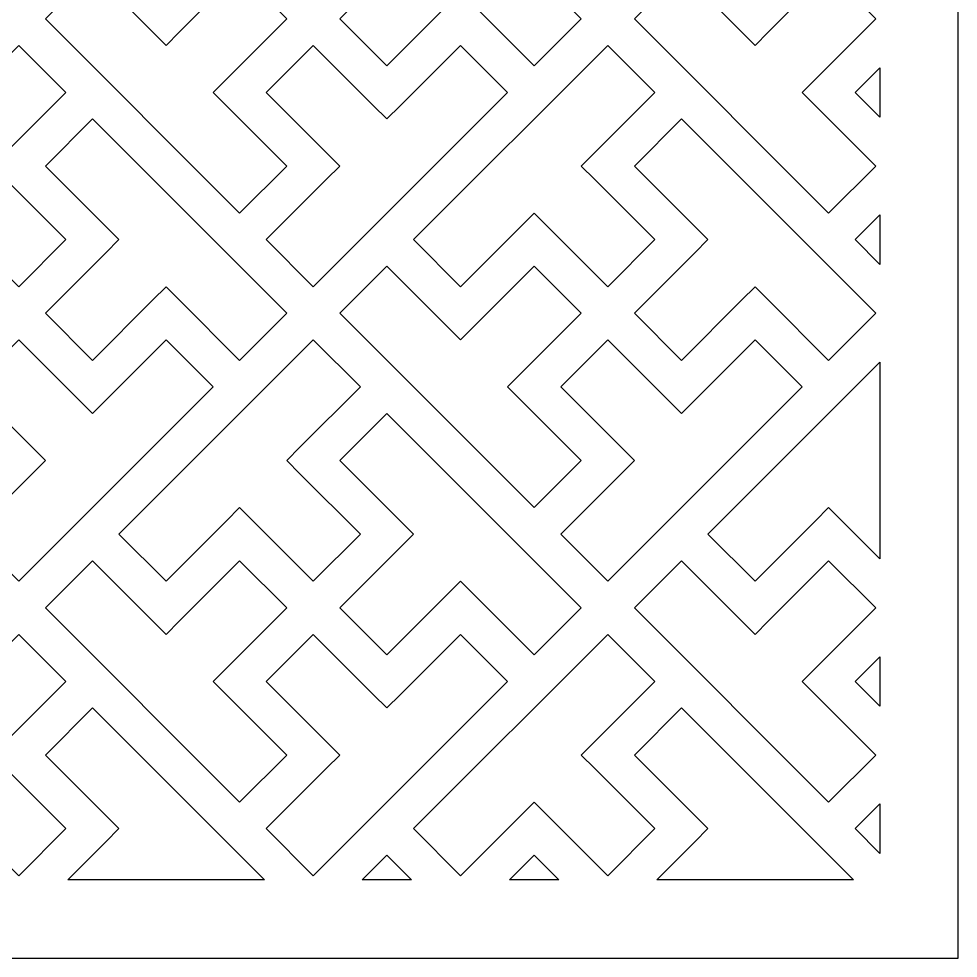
# Model space of a CAD drawing. Header units: centimetres. Extents: x -27.5 to -21.4, y -9.5 to 3.
# Drawn here: x -24.455 to -21.41, y -3.045 to 0 of the extents above; entities that cross this region are included whole.
import ezdxf

# ---------------------------------------------------------------- set-up
doc = ezdxf.new("R2010")
doc.units = ezdxf.units.CM
doc.header["$MEASUREMENT"] = 0
doc.layers.add('layer 1', color=7, linetype='Continuous')

msp = doc.modelspace()

# ---------------------------------------------------------------- linework, layer by layer
at = {"layer": 'layer 1', "color": 250}
for points, knots in [([(-27.5, 3.04475), (-27.5, 3.04475), (-21.4105, 3.04475), (-21.4105, 3.04475), (-21.4105, 3.04475), (-21.4105, 3.04475), (-21.4105, -3.04475), (-21.4105, -3.04475), (-21.4105, -3.04475), (-21.4105, -3.04475), (-27.5, -3.04475), (-27.5, -3.04475), (-27.5, -3.04475), (-27.5, -3.04475), (-27.5, 3.04475), (-27.5, 3.04475)], [0, 0, 0, 0, 0.2, 0.2, 0.2, 0.2, 0.4, 0.4, 0.4, 0.4, 0.6, 0.6, 0.6, 0.6, 1, 1, 1, 1]), ([(-22.6324, 0), (-22.6324, 0), (-23.26215, 0.62975), (-23.26215, 0.62975), (-23.26215, 0.62975), (-23.26215, 0.62975), (-23.41466, 0.47724), (-23.41466, 0.47724), (-23.41466, 0.47724), (-23.41466, 0.47724), (-23.21909, 0.28168), (-23.21909, 0.28168), (-23.21909, 0.28168), (-23.21909, 0.28168), (-23.17604, 0.23862), (-23.17604, 0.23862), (-23.17604, 0.23862), (-23.17604, 0.23862), (-23.21909, 0.19557), (-23.21909, 0.19557), (-23.21909, 0.19557), (-23.21909, 0.19557), (-23.41466, 0), (-23.41466, 0), (-23.41466, 0), (-23.41466, 0), (-23.26215, -0.15251), (-23.26215, -0.15251), (-23.26215, -0.15251), (-23.26215, -0.15251), (-23.06658, 0.04306), (-23.06658, 0.04306), (-23.06658, 0.04306), (-23.06658, 0.04306), (-23.02353, 0.08611), (-23.02353, 0.08611), (-23.02353, 0.08611), (-23.02353, 0.08611), (-22.98047, 0.04306), (-22.98047, 0.04306), (-22.98047, 0.04306), (-22.98047, 0.04306), (-22.78491, -0.15251), (-22.78491, -0.15251), (-22.78491, -0.15251), (-22.78491, -0.15251), (-22.6324, 0), (-22.6324, 0)], [0, 0, 0, 0, 0.0769231, 0.0769231, 0.0769231, 0.0769231, 0.1538462, 0.1538462, 0.1538462, 0.1538462, 0.2307692, 0.2307692, 0.2307692, 0.2307692, 0.3076923, 0.3076923, 0.3076923, 0.3076923, 0.3846154, 0.3846154, 0.3846154, 0.3846154, 0.4615385, 0.4615385, 0.4615385, 0.4615385, 0.5384615, 0.5384615, 0.5384615, 0.5384615, 0.6153846, 0.6153846, 0.6153846, 0.6153846, 0.6923077, 0.6923077, 0.6923077, 0.6923077, 0.7692308, 0.7692308, 0.7692308, 0.7692308, 0.8461538, 0.8461538, 0.8461538, 0.8461538, 1, 1, 1, 1]), ([(-24.36914, 0), (-24.36914, 0), (-23.73939, -0.62975), (-23.73939, -0.62975), (-23.73939, -0.62975), (-23.73939, -0.62975), (-23.58688, -0.47724), (-23.58688, -0.47724), (-23.58688, -0.47724), (-23.58688, -0.47724), (-23.78244, -0.28168), (-23.78244, -0.28168), (-23.78244, -0.28168), (-23.78244, -0.28168), (-23.8255, -0.23862), (-23.8255, -0.23862), (-23.8255, -0.23862), (-23.8255, -0.23862), (-23.78244, -0.19556), (-23.78244, -0.19556), (-23.78244, -0.19556), (-23.78244, -0.19556), (-23.58688, 0), (-23.58688, 0), (-23.58688, 0), (-23.58688, 0), (-23.73939, 0.15251), (-23.73939, 0.15251), (-23.73939, 0.15251), (-23.73939, 0.15251), (-23.93495, -0.04305), (-23.93495, -0.04305), (-23.93495, -0.04305), (-23.93495, -0.04305), (-23.97801, -0.08611), (-23.97801, -0.08611), (-23.97801, -0.08611), (-23.97801, -0.08611), (-24.02106, -0.04305), (-24.02106, -0.04305), (-24.02106, -0.04305), (-24.02106, -0.04305), (-24.21663, 0.15251), (-24.21663, 0.15251), (-24.21663, 0.15251), (-24.21663, 0.15251), (-24.36914, 0), (-24.36914, 0)], [0, 0, 0, 0, 0.0769231, 0.0769231, 0.0769231, 0.0769231, 0.1538462, 0.1538462, 0.1538462, 0.1538462, 0.2307692, 0.2307692, 0.2307692, 0.2307692, 0.3076923, 0.3076923, 0.3076923, 0.3076923, 0.3846154, 0.3846154, 0.3846154, 0.3846154, 0.4615385, 0.4615385, 0.4615385, 0.4615385, 0.5384615, 0.5384615, 0.5384615, 0.5384615, 0.6153846, 0.6153846, 0.6153846, 0.6153846, 0.6923077, 0.6923077, 0.6923077, 0.6923077, 0.7692308, 0.7692308, 0.7692308, 0.7692308, 0.8461538, 0.8461538, 0.8461538, 0.8461538, 1, 1, 1, 1]), ([(-22.30767, 0.15251), (-22.30767, 0.15251), (-22.46017, 0), (-22.46017, 0), (-22.46017, 0), (-22.46017, 0), (-21.83042, -0.62975), (-21.83042, -0.62975), (-21.83042, -0.62975), (-21.83042, -0.62975), (-21.67792, -0.47724), (-21.67792, -0.47724), (-21.67792, -0.47724), (-21.67792, -0.47724), (-21.87348, -0.28168), (-21.87348, -0.28168), (-21.87348, -0.28168), (-21.87348, -0.28168), (-21.91654, -0.23862), (-21.91654, -0.23862), (-21.91654, -0.23862), (-21.91654, -0.23862), (-21.87348, -0.19556), (-21.87348, -0.19556), (-21.87348, -0.19556), (-21.87348, -0.19556), (-21.67792, 0), (-21.67792, 0), (-21.67792, 0), (-21.67792, 0), (-21.83042, 0.15251), (-21.83042, 0.15251), (-21.83042, 0.15251), (-21.83042, 0.15251), (-22.02599, -0.04305), (-22.02599, -0.04305), (-22.02599, -0.04305), (-22.02599, -0.04305), (-22.06905, -0.08611), (-22.06905, -0.08611), (-22.06905, -0.08611), (-22.06905, -0.08611), (-22.1121, -0.04305), (-22.1121, -0.04305), (-22.1121, -0.04305), (-22.1121, -0.04305), (-22.30767, 0.15251), (-22.30767, 0.15251)], [0, 0, 0, 0, 0.0769231, 0.0769231, 0.0769231, 0.0769231, 0.1538462, 0.1538462, 0.1538462, 0.1538462, 0.2307692, 0.2307692, 0.2307692, 0.2307692, 0.3076923, 0.3076923, 0.3076923, 0.3076923, 0.3846154, 0.3846154, 0.3846154, 0.3846154, 0.4615385, 0.4615385, 0.4615385, 0.4615385, 0.5384615, 0.5384615, 0.5384615, 0.5384615, 0.6153846, 0.6153846, 0.6153846, 0.6153846, 0.6923077, 0.6923077, 0.6923077, 0.6923077, 0.7692308, 0.7692308, 0.7692308, 0.7692308, 0.8461538, 0.8461538, 0.8461538, 0.8461538, 1, 1, 1, 1]), ([(-24.45525, -0.08611), (-24.45525, -0.08611), (-25.085, -0.71586), (-25.085, -0.71586), (-25.085, -0.71586), (-25.085, -0.71586), (-24.93249, -0.86837), (-24.93249, -0.86837), (-24.93249, -0.86837), (-24.93249, -0.86837), (-24.73692, -0.6728), (-24.73692, -0.6728), (-24.73692, -0.6728), (-24.73692, -0.6728), (-24.69387, -0.62975), (-24.69387, -0.62975), (-24.69387, -0.62975), (-24.69387, -0.62975), (-24.65081, -0.6728), (-24.65081, -0.6728), (-24.65081, -0.6728), (-24.65081, -0.6728), (-24.45525, -0.86837), (-24.45525, -0.86837), (-24.45525, -0.86837), (-24.45525, -0.86837), (-24.30274, -0.71586), (-24.30274, -0.71586), (-24.30274, -0.71586), (-24.30274, -0.71586), (-24.4983, -0.5203), (-24.4983, -0.5203), (-24.4983, -0.5203), (-24.4983, -0.5203), (-24.54136, -0.47724), (-24.54136, -0.47724), (-24.54136, -0.47724), (-24.54136, -0.47724), (-24.4983, -0.43418), (-24.4983, -0.43418), (-24.4983, -0.43418), (-24.4983, -0.43418), (-24.30274, -0.23862), (-24.30274, -0.23862), (-24.30274, -0.23862), (-24.30274, -0.23862), (-24.45525, -0.08611), (-24.45525, -0.08611), (-24.45525, -0.08611), (-24.45525, -0.08611), (-24.45525, -0.08611), (-24.45525, -0.08611)], [0, 0, 0, 0, 0.0714286, 0.0714286, 0.0714286, 0.0714286, 0.1428571, 0.1428571, 0.1428571, 0.1428571, 0.2142857, 0.2142857, 0.2142857, 0.2142857, 0.2857143, 0.2857143, 0.2857143, 0.2857143, 0.3571429, 0.3571429, 0.3571429, 0.3571429, 0.4285714, 0.4285714, 0.4285714, 0.4285714, 0.5, 0.5, 0.5, 0.5, 0.5714286, 0.5714286, 0.5714286, 0.5714286, 0.6428571, 0.6428571, 0.6428571, 0.6428571, 0.7142857, 0.7142857, 0.7142857, 0.7142857, 0.7857143, 0.7857143, 0.7857143, 0.7857143, 0.8571429, 0.8571429, 0.8571429, 0.8571429, 1, 1, 1, 1]), ([(-23.65328, -0.71586), (-23.65328, -0.71586), (-23.50077, -0.86837), (-23.50077, -0.86837), (-23.50077, -0.86837), (-23.50077, -0.86837), (-22.87102, -0.23862), (-22.87102, -0.23862), (-22.87102, -0.23862), (-22.87102, -0.23862), (-23.02353, -0.08611), (-23.02353, -0.08611), (-23.02353, -0.08611), (-23.02353, -0.08611), (-23.21909, -0.28168), (-23.21909, -0.28168), (-23.21909, -0.28168), (-23.21909, -0.28168), (-23.26215, -0.32473), (-23.26215, -0.32473), (-23.26215, -0.32473), (-23.26215, -0.32473), (-23.3052, -0.28168), (-23.3052, -0.28168), (-23.3052, -0.28168), (-23.3052, -0.28168), (-23.50077, -0.08611), (-23.50077, -0.08611), (-23.50077, -0.08611), (-23.50077, -0.08611), (-23.50077, -0.08611), (-23.50077, -0.08611), (-23.50077, -0.08611), (-23.50077, -0.08611), (-23.65328, -0.23862), (-23.65328, -0.23862), (-23.65328, -0.23862), (-23.65328, -0.23862), (-23.45771, -0.43418), (-23.45771, -0.43418), (-23.45771, -0.43418), (-23.45771, -0.43418), (-23.41466, -0.47724), (-23.41466, -0.47724), (-23.41466, -0.47724), (-23.41466, -0.47724), (-23.45771, -0.5203), (-23.45771, -0.5203), (-23.45771, -0.5203), (-23.45771, -0.5203), (-23.65328, -0.71586), (-23.65328, -0.71586)], [0, 0, 0, 0, 0.0714286, 0.0714286, 0.0714286, 0.0714286, 0.1428571, 0.1428571, 0.1428571, 0.1428571, 0.2142857, 0.2142857, 0.2142857, 0.2142857, 0.2857143, 0.2857143, 0.2857143, 0.2857143, 0.3571429, 0.3571429, 0.3571429, 0.3571429, 0.4285714, 0.4285714, 0.4285714, 0.4285714, 0.5, 0.5, 0.5, 0.5, 0.5714286, 0.5714286, 0.5714286, 0.5714286, 0.6428571, 0.6428571, 0.6428571, 0.6428571, 0.7142857, 0.7142857, 0.7142857, 0.7142857, 0.7857143, 0.7857143, 0.7857143, 0.7857143, 0.8571429, 0.8571429, 0.8571429, 0.8571429, 1, 1, 1, 1]), ([(-22.54629, -0.08611), (-22.54629, -0.08611), (-23.17604, -0.71586), (-23.17604, -0.71586), (-23.17604, -0.71586), (-23.17604, -0.71586), (-23.02353, -0.86837), (-23.02353, -0.86837), (-23.02353, -0.86837), (-23.02353, -0.86837), (-22.82796, -0.6728), (-22.82796, -0.6728), (-22.82796, -0.6728), (-22.82796, -0.6728), (-22.78491, -0.62975), (-22.78491, -0.62975), (-22.78491, -0.62975), (-22.78491, -0.62975), (-22.74185, -0.6728), (-22.74185, -0.6728), (-22.74185, -0.6728), (-22.74185, -0.6728), (-22.54629, -0.86837), (-22.54629, -0.86837), (-22.54629, -0.86837), (-22.54629, -0.86837), (-22.39378, -0.71586), (-22.39378, -0.71586), (-22.39378, -0.71586), (-22.39378, -0.71586), (-22.58934, -0.5203), (-22.58934, -0.5203), (-22.58934, -0.5203), (-22.58934, -0.5203), (-22.6324, -0.47724), (-22.6324, -0.47724), (-22.6324, -0.47724), (-22.6324, -0.47724), (-22.58934, -0.43418), (-22.58934, -0.43418), (-22.58934, -0.43418), (-22.58934, -0.43418), (-22.39378, -0.23862), (-22.39378, -0.23862), (-22.39378, -0.23862), (-22.39378, -0.23862), (-22.54629, -0.08611), (-22.54629, -0.08611), (-22.54629, -0.08611), (-22.54629, -0.08611), (-22.54629, -0.08611), (-22.54629, -0.08611)], [0, 0, 0, 0, 0.0714286, 0.0714286, 0.0714286, 0.0714286, 0.1428571, 0.1428571, 0.1428571, 0.1428571, 0.2142857, 0.2142857, 0.2142857, 0.2142857, 0.2857143, 0.2857143, 0.2857143, 0.2857143, 0.3571429, 0.3571429, 0.3571429, 0.3571429, 0.4285714, 0.4285714, 0.4285714, 0.4285714, 0.5, 0.5, 0.5, 0.5, 0.5714286, 0.5714286, 0.5714286, 0.5714286, 0.6428571, 0.6428571, 0.6428571, 0.6428571, 0.7142857, 0.7142857, 0.7142857, 0.7142857, 0.7857143, 0.7857143, 0.7857143, 0.7857143, 0.8571429, 0.8571429, 0.8571429, 0.8571429, 1, 1, 1, 1]), ([(-21.66423, -0.15853), (-21.66423, -0.15853), (-21.74431, -0.23862), (-21.74431, -0.23862), (-21.74431, -0.23862), (-21.74431, -0.23862), (-21.66423, -0.31871), (-21.66423, -0.31871), (-21.66423, -0.31871), (-21.66423, -0.31871), (-21.66423, -0.15853), (-21.66423, -0.15853)], [0, 0, 0, 0, 0.25, 0.25, 0.25, 0.25, 0.5, 0.5, 0.5, 0.5, 1, 1, 1, 1]), ([(-23.58688, -0.95448), (-23.58688, -0.95448), (-24.21663, -0.32473), (-24.21663, -0.32473), (-24.21663, -0.32473), (-24.21663, -0.32473), (-24.36914, -0.47724), (-24.36914, -0.47724), (-24.36914, -0.47724), (-24.36914, -0.47724), (-24.17357, -0.6728), (-24.17357, -0.6728), (-24.17357, -0.6728), (-24.17357, -0.6728), (-24.13052, -0.71586), (-24.13052, -0.71586), (-24.13052, -0.71586), (-24.13052, -0.71586), (-24.17357, -0.75892), (-24.17357, -0.75892), (-24.17357, -0.75892), (-24.17357, -0.75892), (-24.36914, -0.95448), (-24.36914, -0.95448), (-24.36914, -0.95448), (-24.36914, -0.95448), (-24.21663, -1.10699), (-24.21663, -1.10699), (-24.21663, -1.10699), (-24.21663, -1.10699), (-24.02106, -0.91142), (-24.02106, -0.91142), (-24.02106, -0.91142), (-24.02106, -0.91142), (-23.97801, -0.86837), (-23.97801, -0.86837), (-23.97801, -0.86837), (-23.97801, -0.86837), (-23.93495, -0.91142), (-23.93495, -0.91142), (-23.93495, -0.91142), (-23.93495, -0.91142), (-23.73939, -1.10699), (-23.73939, -1.10699), (-23.73939, -1.10699), (-23.73939, -1.10699), (-23.58688, -0.95448), (-23.58688, -0.95448)], [0, 0, 0, 0, 0.0769231, 0.0769231, 0.0769231, 0.0769231, 0.1538462, 0.1538462, 0.1538462, 0.1538462, 0.2307692, 0.2307692, 0.2307692, 0.2307692, 0.3076923, 0.3076923, 0.3076923, 0.3076923, 0.3846154, 0.3846154, 0.3846154, 0.3846154, 0.4615385, 0.4615385, 0.4615385, 0.4615385, 0.5384615, 0.5384615, 0.5384615, 0.5384615, 0.6153846, 0.6153846, 0.6153846, 0.6153846, 0.6923077, 0.6923077, 0.6923077, 0.6923077, 0.7692308, 0.7692308, 0.7692308, 0.7692308, 0.8461538, 0.8461538, 0.8461538, 0.8461538, 1, 1, 1, 1]), ([(-21.67792, -0.95448), (-21.67792, -0.95448), (-22.30767, -0.32473), (-22.30767, -0.32473), (-22.30767, -0.32473), (-22.30767, -0.32473), (-22.46018, -0.47724), (-22.46018, -0.47724), (-22.46018, -0.47724), (-22.46018, -0.47724), (-22.26461, -0.6728), (-22.26461, -0.6728), (-22.26461, -0.6728), (-22.26461, -0.6728), (-22.22155, -0.71586), (-22.22155, -0.71586), (-22.22155, -0.71586), (-22.22155, -0.71586), (-22.26461, -0.75892), (-22.26461, -0.75892), (-22.26461, -0.75892), (-22.26461, -0.75892), (-22.46018, -0.95448), (-22.46018, -0.95448), (-22.46018, -0.95448), (-22.46018, -0.95448), (-22.30767, -1.10699), (-22.30767, -1.10699), (-22.30767, -1.10699), (-22.30767, -1.10699), (-22.1121, -0.91142), (-22.1121, -0.91142), (-22.1121, -0.91142), (-22.1121, -0.91142), (-22.06905, -0.86837), (-22.06905, -0.86837), (-22.06905, -0.86837), (-22.06905, -0.86837), (-22.02599, -0.91142), (-22.02599, -0.91142), (-22.02599, -0.91142), (-22.02599, -0.91142), (-21.83043, -1.10699), (-21.83043, -1.10699), (-21.83043, -1.10699), (-21.83043, -1.10699), (-21.67792, -0.95448), (-21.67792, -0.95448)], [0, 0, 0, 0, 0.0769231, 0.0769231, 0.0769231, 0.0769231, 0.1538462, 0.1538462, 0.1538462, 0.1538462, 0.2307692, 0.2307692, 0.2307692, 0.2307692, 0.3076923, 0.3076923, 0.3076923, 0.3076923, 0.3846154, 0.3846154, 0.3846154, 0.3846154, 0.4615385, 0.4615385, 0.4615385, 0.4615385, 0.5384615, 0.5384615, 0.5384615, 0.5384615, 0.6153846, 0.6153846, 0.6153846, 0.6153846, 0.6923077, 0.6923077, 0.6923077, 0.6923077, 0.7692308, 0.7692308, 0.7692308, 0.7692308, 0.8461538, 0.8461538, 0.8461538, 0.8461538, 1, 1, 1, 1]), ([(-21.66423, -0.63577), (-21.66423, -0.63577), (-21.74431, -0.71586), (-21.74431, -0.71586), (-21.74431, -0.71586), (-21.74431, -0.71586), (-21.66423, -0.79595), (-21.66423, -0.79595), (-21.66423, -0.79595), (-21.66423, -0.79595), (-21.66423, -0.63577), (-21.66423, -0.63577)], [0, 0, 0, 0, 0.25, 0.25, 0.25, 0.25, 0.5, 0.5, 0.5, 0.5, 1, 1, 1, 1]), ([(-23.41466, -0.95448), (-23.41466, -0.95448), (-22.78491, -1.58423), (-22.78491, -1.58423), (-22.78491, -1.58423), (-22.78491, -1.58423), (-22.6324, -1.43172), (-22.6324, -1.43172), (-22.6324, -1.43172), (-22.6324, -1.43172), (-22.82796, -1.23616), (-22.82796, -1.23616), (-22.82796, -1.23616), (-22.82796, -1.23616), (-22.87102, -1.1931), (-22.87102, -1.1931), (-22.87102, -1.1931), (-22.87102, -1.1931), (-22.82796, -1.15004), (-22.82796, -1.15004), (-22.82796, -1.15004), (-22.82796, -1.15004), (-22.6324, -0.95448), (-22.6324, -0.95448), (-22.6324, -0.95448), (-22.6324, -0.95448), (-22.78491, -0.80197), (-22.78491, -0.80197), (-22.78491, -0.80197), (-22.78491, -0.80197), (-22.98047, -0.99754), (-22.98047, -0.99754), (-22.98047, -0.99754), (-22.98047, -0.99754), (-23.02353, -1.04059), (-23.02353, -1.04059), (-23.02353, -1.04059), (-23.02353, -1.04059), (-23.06658, -0.99754), (-23.06658, -0.99754), (-23.06658, -0.99754), (-23.06658, -0.99754), (-23.26215, -0.80197), (-23.26215, -0.80197), (-23.26215, -0.80197), (-23.26215, -0.80197), (-23.41466, -0.95448), (-23.41466, -0.95448)], [0, 0, 0, 0, 0.0769231, 0.0769231, 0.0769231, 0.0769231, 0.1538462, 0.1538462, 0.1538462, 0.1538462, 0.2307692, 0.2307692, 0.2307692, 0.2307692, 0.3076923, 0.3076923, 0.3076923, 0.3076923, 0.3846154, 0.3846154, 0.3846154, 0.3846154, 0.4615385, 0.4615385, 0.4615385, 0.4615385, 0.5384615, 0.5384615, 0.5384615, 0.5384615, 0.6153846, 0.6153846, 0.6153846, 0.6153846, 0.6923077, 0.6923077, 0.6923077, 0.6923077, 0.7692308, 0.7692308, 0.7692308, 0.7692308, 0.8461538, 0.8461538, 0.8461538, 0.8461538, 1, 1, 1, 1]), ([(-24.60776, -1.67034), (-24.60776, -1.67034), (-24.45525, -1.82285), (-24.45525, -1.82285), (-24.45525, -1.82285), (-24.45525, -1.82285), (-23.8255, -1.1931), (-23.8255, -1.1931), (-23.8255, -1.1931), (-23.8255, -1.1931), (-23.97801, -1.04059), (-23.97801, -1.04059), (-23.97801, -1.04059), (-23.97801, -1.04059), (-24.17357, -1.23616), (-24.17357, -1.23616), (-24.17357, -1.23616), (-24.17357, -1.23616), (-24.21663, -1.27921), (-24.21663, -1.27921), (-24.21663, -1.27921), (-24.21663, -1.27921), (-24.25968, -1.23616), (-24.25968, -1.23616), (-24.25968, -1.23616), (-24.25968, -1.23616), (-24.45525, -1.04059), (-24.45525, -1.04059), (-24.45525, -1.04059), (-24.45525, -1.04059), (-24.60776, -1.1931), (-24.60776, -1.1931), (-24.60776, -1.1931), (-24.60776, -1.1931), (-24.41219, -1.38867), (-24.41219, -1.38867), (-24.41219, -1.38867), (-24.41219, -1.38867), (-24.36914, -1.43172), (-24.36914, -1.43172), (-24.36914, -1.43172), (-24.36914, -1.43172), (-24.41219, -1.47478), (-24.41219, -1.47478), (-24.41219, -1.47478), (-24.41219, -1.47478), (-24.60776, -1.67034), (-24.60776, -1.67034)], [0, 0, 0, 0, 0.0769231, 0.0769231, 0.0769231, 0.0769231, 0.1538462, 0.1538462, 0.1538462, 0.1538462, 0.2307692, 0.2307692, 0.2307692, 0.2307692, 0.3076923, 0.3076923, 0.3076923, 0.3076923, 0.3846154, 0.3846154, 0.3846154, 0.3846154, 0.4615385, 0.4615385, 0.4615385, 0.4615385, 0.5384615, 0.5384615, 0.5384615, 0.5384615, 0.6153846, 0.6153846, 0.6153846, 0.6153846, 0.6923077, 0.6923077, 0.6923077, 0.6923077, 0.7692308, 0.7692308, 0.7692308, 0.7692308, 0.8461538, 0.8461538, 0.8461538, 0.8461538, 1, 1, 1, 1]), ([(-23.50077, -1.04059), (-23.50077, -1.04059), (-24.13052, -1.67034), (-24.13052, -1.67034), (-24.13052, -1.67034), (-24.13052, -1.67034), (-23.97801, -1.82285), (-23.97801, -1.82285), (-23.97801, -1.82285), (-23.97801, -1.82285), (-23.78244, -1.62729), (-23.78244, -1.62729), (-23.78244, -1.62729), (-23.78244, -1.62729), (-23.73939, -1.58423), (-23.73939, -1.58423), (-23.73939, -1.58423), (-23.73939, -1.58423), (-23.69633, -1.62729), (-23.69633, -1.62729), (-23.69633, -1.62729), (-23.69633, -1.62729), (-23.50077, -1.82285), (-23.50077, -1.82285), (-23.50077, -1.82285), (-23.50077, -1.82285), (-23.34826, -1.67034), (-23.34826, -1.67034), (-23.34826, -1.67034), (-23.34826, -1.67034), (-23.54382, -1.47478), (-23.54382, -1.47478), (-23.54382, -1.47478), (-23.54382, -1.47478), (-23.58688, -1.43172), (-23.58688, -1.43172), (-23.58688, -1.43172), (-23.58688, -1.43172), (-23.54382, -1.38867), (-23.54382, -1.38867), (-23.54382, -1.38867), (-23.54382, -1.38867), (-23.34826, -1.1931), (-23.34826, -1.1931), (-23.34826, -1.1931), (-23.34826, -1.1931), (-23.50077, -1.04059), (-23.50077, -1.04059), (-23.50077, -1.04059), (-23.50077, -1.04059), (-23.50077, -1.04059), (-23.50077, -1.04059)], [0, 0, 0, 0, 0.0714286, 0.0714286, 0.0714286, 0.0714286, 0.1428571, 0.1428571, 0.1428571, 0.1428571, 0.2142857, 0.2142857, 0.2142857, 0.2142857, 0.2857143, 0.2857143, 0.2857143, 0.2857143, 0.3571429, 0.3571429, 0.3571429, 0.3571429, 0.4285714, 0.4285714, 0.4285714, 0.4285714, 0.5, 0.5, 0.5, 0.5, 0.5714286, 0.5714286, 0.5714286, 0.5714286, 0.6428571, 0.6428571, 0.6428571, 0.6428571, 0.7142857, 0.7142857, 0.7142857, 0.7142857, 0.7857143, 0.7857143, 0.7857143, 0.7857143, 0.8571429, 0.8571429, 0.8571429, 0.8571429, 1, 1, 1, 1]), ([(-22.69879, -1.67034), (-22.69879, -1.67034), (-22.54629, -1.82285), (-22.54629, -1.82285), (-22.54629, -1.82285), (-22.54629, -1.82285), (-21.91654, -1.1931), (-21.91654, -1.1931), (-21.91654, -1.1931), (-21.91654, -1.1931), (-22.06905, -1.04059), (-22.06905, -1.04059), (-22.06905, -1.04059), (-22.06905, -1.04059), (-22.26461, -1.23616), (-22.26461, -1.23616), (-22.26461, -1.23616), (-22.26461, -1.23616), (-22.30767, -1.27921), (-22.30767, -1.27921), (-22.30767, -1.27921), (-22.30767, -1.27921), (-22.35072, -1.23616), (-22.35072, -1.23616), (-22.35072, -1.23616), (-22.35072, -1.23616), (-22.54629, -1.04059), (-22.54629, -1.04059), (-22.54629, -1.04059), (-22.54629, -1.04059), (-22.69879, -1.1931), (-22.69879, -1.1931), (-22.69879, -1.1931), (-22.69879, -1.1931), (-22.50323, -1.38867), (-22.50323, -1.38867), (-22.50323, -1.38867), (-22.50323, -1.38867), (-22.46018, -1.43172), (-22.46018, -1.43172), (-22.46018, -1.43172), (-22.46018, -1.43172), (-22.50323, -1.47478), (-22.50323, -1.47478), (-22.50323, -1.47478), (-22.50323, -1.47478), (-22.69879, -1.67034), (-22.69879, -1.67034)], [0, 0, 0, 0, 0.0769231, 0.0769231, 0.0769231, 0.0769231, 0.1538462, 0.1538462, 0.1538462, 0.1538462, 0.2307692, 0.2307692, 0.2307692, 0.2307692, 0.3076923, 0.3076923, 0.3076923, 0.3076923, 0.3846154, 0.3846154, 0.3846154, 0.3846154, 0.4615385, 0.4615385, 0.4615385, 0.4615385, 0.5384615, 0.5384615, 0.5384615, 0.5384615, 0.6153846, 0.6153846, 0.6153846, 0.6153846, 0.6923077, 0.6923077, 0.6923077, 0.6923077, 0.7692308, 0.7692308, 0.7692308, 0.7692308, 0.8461538, 0.8461538, 0.8461538, 0.8461538, 1, 1, 1, 1]), ([(-21.66423, -1.11301), (-21.66423, -1.11301), (-22.22155, -1.67034), (-22.22155, -1.67034), (-22.22155, -1.67034), (-22.22155, -1.67034), (-22.06905, -1.82285), (-22.06905, -1.82285), (-22.06905, -1.82285), (-22.06905, -1.82285), (-21.87348, -1.62729), (-21.87348, -1.62729), (-21.87348, -1.62729), (-21.87348, -1.62729), (-21.83042, -1.58423), (-21.83042, -1.58423), (-21.83042, -1.58423), (-21.83042, -1.58423), (-21.78737, -1.62729), (-21.78737, -1.62729), (-21.78737, -1.62729), (-21.78737, -1.62729), (-21.66423, -1.75043), (-21.66423, -1.75043), (-21.66423, -1.75043), (-21.66423, -1.52531), (-21.66423, -1.33814), (-21.66423, -1.11301)], [0, 0, 0, 0, 0.125, 0.125, 0.125, 0.125, 0.25, 0.25, 0.25, 0.25, 0.375, 0.375, 0.375, 0.375, 0.5, 0.5, 0.5, 0.5, 0.625, 0.625, 0.625, 0.625, 0.75, 0.75, 0.75, 0.75, 1, 1, 1, 1]), ([(-22.6324, -1.90896), (-22.6324, -1.90896), (-23.26215, -1.27921), (-23.26215, -1.27921), (-23.26215, -1.27921), (-23.26215, -1.27921), (-23.41466, -1.43172), (-23.41466, -1.43172), (-23.41466, -1.43172), (-23.41466, -1.43172), (-23.21909, -1.62729), (-23.21909, -1.62729), (-23.21909, -1.62729), (-23.21909, -1.62729), (-23.17604, -1.67034), (-23.17604, -1.67034), (-23.17604, -1.67034), (-23.17604, -1.67034), (-23.21909, -1.7134), (-23.21909, -1.7134), (-23.21909, -1.7134), (-23.21909, -1.7134), (-23.41466, -1.90896), (-23.41466, -1.90896), (-23.41466, -1.90896), (-23.41466, -1.90896), (-23.26215, -2.06147), (-23.26215, -2.06147), (-23.26215, -2.06147), (-23.26215, -2.06147), (-23.06658, -1.86591), (-23.06658, -1.86591), (-23.06658, -1.86591), (-23.06658, -1.86591), (-23.02353, -1.82285), (-23.02353, -1.82285), (-23.02353, -1.82285), (-23.02353, -1.82285), (-22.98047, -1.86591), (-22.98047, -1.86591), (-22.98047, -1.86591), (-22.98047, -1.86591), (-22.78491, -2.06147), (-22.78491, -2.06147), (-22.78491, -2.06147), (-22.78491, -2.06147), (-22.6324, -1.90896), (-22.6324, -1.90896)], [0, 0, 0, 0, 0.0769231, 0.0769231, 0.0769231, 0.0769231, 0.1538462, 0.1538462, 0.1538462, 0.1538462, 0.2307692, 0.2307692, 0.2307692, 0.2307692, 0.3076923, 0.3076923, 0.3076923, 0.3076923, 0.3846154, 0.3846154, 0.3846154, 0.3846154, 0.4615385, 0.4615385, 0.4615385, 0.4615385, 0.5384615, 0.5384615, 0.5384615, 0.5384615, 0.6153846, 0.6153846, 0.6153846, 0.6153846, 0.6923077, 0.6923077, 0.6923077, 0.6923077, 0.7692308, 0.7692308, 0.7692308, 0.7692308, 0.8461538, 0.8461538, 0.8461538, 0.8461538, 1, 1, 1, 1]), ([(-24.36914, -1.90896), (-24.36914, -1.90896), (-23.73939, -2.53871), (-23.73939, -2.53871), (-23.73939, -2.53871), (-23.73939, -2.53871), (-23.58688, -2.3862), (-23.58688, -2.3862), (-23.58688, -2.3862), (-23.58688, -2.3862), (-23.78244, -2.19064), (-23.78244, -2.19064), (-23.78244, -2.19064), (-23.78244, -2.19064), (-23.8255, -2.14758), (-23.8255, -2.14758), (-23.8255, -2.14758), (-23.8255, -2.14758), (-23.78244, -2.10453), (-23.78244, -2.10453), (-23.78244, -2.10453), (-23.78244, -2.10453), (-23.58688, -1.90896), (-23.58688, -1.90896), (-23.58688, -1.90896), (-23.58688, -1.90896), (-23.73939, -1.75645), (-23.73939, -1.75645), (-23.73939, -1.75645), (-23.73939, -1.75645), (-23.93495, -1.95202), (-23.93495, -1.95202), (-23.93495, -1.95202), (-23.93495, -1.95202), (-23.97801, -1.99507), (-23.97801, -1.99507), (-23.97801, -1.99507), (-23.97801, -1.99507), (-24.02106, -1.95202), (-24.02106, -1.95202), (-24.02106, -1.95202), (-24.02106, -1.95202), (-24.21663, -1.75645), (-24.21663, -1.75645), (-24.21663, -1.75645), (-24.21663, -1.75645), (-24.36914, -1.90896), (-24.36914, -1.90896)], [0, 0, 0, 0, 0.0769231, 0.0769231, 0.0769231, 0.0769231, 0.1538462, 0.1538462, 0.1538462, 0.1538462, 0.2307692, 0.2307692, 0.2307692, 0.2307692, 0.3076923, 0.3076923, 0.3076923, 0.3076923, 0.3846154, 0.3846154, 0.3846154, 0.3846154, 0.4615385, 0.4615385, 0.4615385, 0.4615385, 0.5384615, 0.5384615, 0.5384615, 0.5384615, 0.6153846, 0.6153846, 0.6153846, 0.6153846, 0.6923077, 0.6923077, 0.6923077, 0.6923077, 0.7692308, 0.7692308, 0.7692308, 0.7692308, 0.8461538, 0.8461538, 0.8461538, 0.8461538, 1, 1, 1, 1]), ([(-22.30767, -1.75645), (-22.30767, -1.75645), (-22.46017, -1.90896), (-22.46017, -1.90896), (-22.46017, -1.90896), (-22.46017, -1.90896), (-21.83042, -2.53871), (-21.83042, -2.53871), (-21.83042, -2.53871), (-21.83042, -2.53871), (-21.67792, -2.3862), (-21.67792, -2.3862), (-21.67792, -2.3862), (-21.67792, -2.3862), (-21.87348, -2.19064), (-21.87348, -2.19064), (-21.87348, -2.19064), (-21.87348, -2.19064), (-21.91654, -2.14758), (-21.91654, -2.14758), (-21.91654, -2.14758), (-21.91654, -2.14758), (-21.87348, -2.10453), (-21.87348, -2.10453), (-21.87348, -2.10453), (-21.87348, -2.10453), (-21.67792, -1.90896), (-21.67792, -1.90896), (-21.67792, -1.90896), (-21.67792, -1.90896), (-21.83042, -1.75645), (-21.83042, -1.75645), (-21.83042, -1.75645), (-21.83042, -1.75645), (-22.02599, -1.95202), (-22.02599, -1.95202), (-22.02599, -1.95202), (-22.02599, -1.95202), (-22.06905, -1.99507), (-22.06905, -1.99507), (-22.06905, -1.99507), (-22.06905, -1.99507), (-22.1121, -1.95202), (-22.1121, -1.95202), (-22.1121, -1.95202), (-22.1121, -1.95202), (-22.30767, -1.75645), (-22.30767, -1.75645)], [0, 0, 0, 0, 0.0769231, 0.0769231, 0.0769231, 0.0769231, 0.1538462, 0.1538462, 0.1538462, 0.1538462, 0.2307692, 0.2307692, 0.2307692, 0.2307692, 0.3076923, 0.3076923, 0.3076923, 0.3076923, 0.3846154, 0.3846154, 0.3846154, 0.3846154, 0.4615385, 0.4615385, 0.4615385, 0.4615385, 0.5384615, 0.5384615, 0.5384615, 0.5384615, 0.6153846, 0.6153846, 0.6153846, 0.6153846, 0.6923077, 0.6923077, 0.6923077, 0.6923077, 0.7692308, 0.7692308, 0.7692308, 0.7692308, 0.8461538, 0.8461538, 0.8461538, 0.8461538, 1, 1, 1, 1]), ([(-24.45525, -1.99507), (-24.45525, -1.99507), (-25.085, -2.62482), (-25.085, -2.62482), (-25.085, -2.62482), (-25.085, -2.62482), (-24.93249, -2.77733), (-24.93249, -2.77733), (-24.93249, -2.77733), (-24.93249, -2.77733), (-24.73692, -2.58177), (-24.73692, -2.58177), (-24.73692, -2.58177), (-24.73692, -2.58177), (-24.69387, -2.53871), (-24.69387, -2.53871), (-24.69387, -2.53871), (-24.69387, -2.53871), (-24.65081, -2.58177), (-24.65081, -2.58177), (-24.65081, -2.58177), (-24.65081, -2.58177), (-24.45525, -2.77733), (-24.45525, -2.77733), (-24.45525, -2.77733), (-24.45525, -2.77733), (-24.30274, -2.62482), (-24.30274, -2.62482), (-24.30274, -2.62482), (-24.30274, -2.62482), (-24.4983, -2.42926), (-24.4983, -2.42926), (-24.4983, -2.42926), (-24.4983, -2.42926), (-24.54136, -2.3862), (-24.54136, -2.3862), (-24.54136, -2.3862), (-24.54136, -2.3862), (-24.4983, -2.34315), (-24.4983, -2.34315), (-24.4983, -2.34315), (-24.4983, -2.34315), (-24.30274, -2.14758), (-24.30274, -2.14758), (-24.30274, -2.14758), (-24.30274, -2.14758), (-24.45525, -1.99507), (-24.45525, -1.99507), (-24.45525, -1.99507), (-24.45525, -1.99507), (-24.45525, -1.99507), (-24.45525, -1.99507)], [0, 0, 0, 0, 0.0714286, 0.0714286, 0.0714286, 0.0714286, 0.1428571, 0.1428571, 0.1428571, 0.1428571, 0.2142857, 0.2142857, 0.2142857, 0.2142857, 0.2857143, 0.2857143, 0.2857143, 0.2857143, 0.3571429, 0.3571429, 0.3571429, 0.3571429, 0.4285714, 0.4285714, 0.4285714, 0.4285714, 0.5, 0.5, 0.5, 0.5, 0.5714286, 0.5714286, 0.5714286, 0.5714286, 0.6428571, 0.6428571, 0.6428571, 0.6428571, 0.7142857, 0.7142857, 0.7142857, 0.7142857, 0.7857143, 0.7857143, 0.7857143, 0.7857143, 0.8571429, 0.8571429, 0.8571429, 0.8571429, 1, 1, 1, 1]), ([(-23.65328, -2.62482), (-23.65328, -2.62482), (-23.50077, -2.77733), (-23.50077, -2.77733), (-23.50077, -2.77733), (-23.50077, -2.77733), (-22.87102, -2.14758), (-22.87102, -2.14758), (-22.87102, -2.14758), (-22.87102, -2.14758), (-23.02353, -1.99507), (-23.02353, -1.99507), (-23.02353, -1.99507), (-23.02353, -1.99507), (-23.21909, -2.19064), (-23.21909, -2.19064), (-23.21909, -2.19064), (-23.21909, -2.19064), (-23.26215, -2.23369), (-23.26215, -2.23369), (-23.26215, -2.23369), (-23.26215, -2.23369), (-23.3052, -2.19064), (-23.3052, -2.19064), (-23.3052, -2.19064), (-23.3052, -2.19064), (-23.50077, -1.99507), (-23.50077, -1.99507), (-23.50077, -1.99507), (-23.50077, -1.99507), (-23.50077, -1.99507), (-23.50077, -1.99507), (-23.50077, -1.99507), (-23.50077, -1.99507), (-23.65328, -2.14758), (-23.65328, -2.14758), (-23.65328, -2.14758), (-23.65328, -2.14758), (-23.45771, -2.34315), (-23.45771, -2.34315), (-23.45771, -2.34315), (-23.45771, -2.34315), (-23.41466, -2.3862), (-23.41466, -2.3862), (-23.41466, -2.3862), (-23.41466, -2.3862), (-23.45771, -2.42926), (-23.45771, -2.42926), (-23.45771, -2.42926), (-23.45771, -2.42926), (-23.65328, -2.62482), (-23.65328, -2.62482)], [0, 0, 0, 0, 0.0714286, 0.0714286, 0.0714286, 0.0714286, 0.1428571, 0.1428571, 0.1428571, 0.1428571, 0.2142857, 0.2142857, 0.2142857, 0.2142857, 0.2857143, 0.2857143, 0.2857143, 0.2857143, 0.3571429, 0.3571429, 0.3571429, 0.3571429, 0.4285714, 0.4285714, 0.4285714, 0.4285714, 0.5, 0.5, 0.5, 0.5, 0.5714286, 0.5714286, 0.5714286, 0.5714286, 0.6428571, 0.6428571, 0.6428571, 0.6428571, 0.7142857, 0.7142857, 0.7142857, 0.7142857, 0.7857143, 0.7857143, 0.7857143, 0.7857143, 0.8571429, 0.8571429, 0.8571429, 0.8571429, 1, 1, 1, 1]), ([(-22.54629, -1.99507), (-22.54629, -1.99507), (-23.17604, -2.62482), (-23.17604, -2.62482), (-23.17604, -2.62482), (-23.17604, -2.62482), (-23.02353, -2.77733), (-23.02353, -2.77733), (-23.02353, -2.77733), (-23.02353, -2.77733), (-22.82796, -2.58177), (-22.82796, -2.58177), (-22.82796, -2.58177), (-22.82796, -2.58177), (-22.78491, -2.53871), (-22.78491, -2.53871), (-22.78491, -2.53871), (-22.78491, -2.53871), (-22.74185, -2.58177), (-22.74185, -2.58177), (-22.74185, -2.58177), (-22.74185, -2.58177), (-22.54629, -2.77733), (-22.54629, -2.77733), (-22.54629, -2.77733), (-22.54629, -2.77733), (-22.39378, -2.62482), (-22.39378, -2.62482), (-22.39378, -2.62482), (-22.39378, -2.62482), (-22.58934, -2.42926), (-22.58934, -2.42926), (-22.58934, -2.42926), (-22.58934, -2.42926), (-22.6324, -2.3862), (-22.6324, -2.3862), (-22.6324, -2.3862), (-22.6324, -2.3862), (-22.58934, -2.34315), (-22.58934, -2.34315), (-22.58934, -2.34315), (-22.58934, -2.34315), (-22.39378, -2.14758), (-22.39378, -2.14758), (-22.39378, -2.14758), (-22.39378, -2.14758), (-22.54629, -1.99507), (-22.54629, -1.99507), (-22.54629, -1.99507), (-22.54629, -1.99507), (-22.54629, -1.99507), (-22.54629, -1.99507)], [0, 0, 0, 0, 0.0714286, 0.0714286, 0.0714286, 0.0714286, 0.1428571, 0.1428571, 0.1428571, 0.1428571, 0.2142857, 0.2142857, 0.2142857, 0.2142857, 0.2857143, 0.2857143, 0.2857143, 0.2857143, 0.3571429, 0.3571429, 0.3571429, 0.3571429, 0.4285714, 0.4285714, 0.4285714, 0.4285714, 0.5, 0.5, 0.5, 0.5, 0.5714286, 0.5714286, 0.5714286, 0.5714286, 0.6428571, 0.6428571, 0.6428571, 0.6428571, 0.7142857, 0.7142857, 0.7142857, 0.7142857, 0.7857143, 0.7857143, 0.7857143, 0.7857143, 0.8571429, 0.8571429, 0.8571429, 0.8571429, 1, 1, 1, 1]), ([(-21.66423, -2.06749), (-21.66423, -2.06749), (-21.74431, -2.14758), (-21.74431, -2.14758), (-21.74431, -2.14758), (-21.74431, -2.14758), (-21.66423, -2.22767), (-21.66423, -2.22767), (-21.66423, -2.22767), (-21.66423, -2.22767), (-21.66423, -2.06749), (-21.66423, -2.06749)], [0, 0, 0, 0, 0.25, 0.25, 0.25, 0.25, 0.5, 0.5, 0.5, 0.5, 1, 1, 1, 1]), ([(-23.6593, -2.79102), (-23.6593, -2.79102), (-24.21663, -2.23369), (-24.21663, -2.23369), (-24.21663, -2.23369), (-24.21663, -2.23369), (-24.36914, -2.3862), (-24.36914, -2.3862), (-24.36914, -2.3862), (-24.36914, -2.3862), (-24.17357, -2.58177), (-24.17357, -2.58177), (-24.17357, -2.58177), (-24.17357, -2.58177), (-24.13052, -2.62482), (-24.13052, -2.62482), (-24.13052, -2.62482), (-24.13052, -2.62482), (-24.17357, -2.66788), (-24.17357, -2.66788), (-24.17357, -2.66788), (-24.17357, -2.66788), (-24.29672, -2.79102), (-24.29672, -2.79102), (-24.29672, -2.79102), (-24.07159, -2.79102), (-23.88442, -2.79102), (-23.6593, -2.79102)], [0, 0, 0, 0, 0.125, 0.125, 0.125, 0.125, 0.25, 0.25, 0.25, 0.25, 0.375, 0.375, 0.375, 0.375, 0.5, 0.5, 0.5, 0.5, 0.625, 0.625, 0.625, 0.625, 0.75, 0.75, 0.75, 0.75, 1, 1, 1, 1]), ([(-21.75034, -2.79102), (-21.75034, -2.79102), (-22.30767, -2.23369), (-22.30767, -2.23369), (-22.30767, -2.23369), (-22.30767, -2.23369), (-22.46018, -2.3862), (-22.46018, -2.3862), (-22.46018, -2.3862), (-22.46018, -2.3862), (-22.26461, -2.58177), (-22.26461, -2.58177), (-22.26461, -2.58177), (-22.26461, -2.58177), (-22.22155, -2.62482), (-22.22155, -2.62482), (-22.22155, -2.62482), (-22.22155, -2.62482), (-22.26461, -2.66788), (-22.26461, -2.66788), (-22.26461, -2.66788), (-22.26461, -2.66788), (-22.38775, -2.79102), (-22.38775, -2.79102), (-22.38775, -2.79102), (-22.16263, -2.79102), (-21.97546, -2.79102), (-21.75034, -2.79102)], [0, 0, 0, 0, 0.125, 0.125, 0.125, 0.125, 0.25, 0.25, 0.25, 0.25, 0.375, 0.375, 0.375, 0.375, 0.5, 0.5, 0.5, 0.5, 0.625, 0.625, 0.625, 0.625, 0.75, 0.75, 0.75, 0.75, 1, 1, 1, 1]), ([(-21.66423, -2.54474), (-21.66423, -2.54474), (-21.74431, -2.62482), (-21.74431, -2.62482), (-21.74431, -2.62482), (-21.74431, -2.62482), (-21.66423, -2.70491), (-21.66423, -2.70491), (-21.66423, -2.70491), (-21.66423, -2.70491), (-21.66423, -2.54474), (-21.66423, -2.54474)], [0, 0, 0, 0, 0.25, 0.25, 0.25, 0.25, 0.5, 0.5, 0.5, 0.5, 1, 1, 1, 1]), ([(-23.18206, -2.79102), (-23.18206, -2.79102), (-23.26215, -2.71093), (-23.26215, -2.71093), (-23.26215, -2.71093), (-23.26215, -2.71093), (-23.34224, -2.79102), (-23.34224, -2.79102), (-23.34224, -2.79102), (-23.34224, -2.79102), (-23.18206, -2.79102), (-23.18206, -2.79102)], [0, 0, 0, 0, 0.25, 0.25, 0.25, 0.25, 0.5, 0.5, 0.5, 0.5, 1, 1, 1, 1]), ([(-22.70482, -2.79102), (-22.70482, -2.79102), (-22.78491, -2.71093), (-22.78491, -2.71093), (-22.78491, -2.71093), (-22.78491, -2.71093), (-22.86499, -2.79102), (-22.86499, -2.79102), (-22.86499, -2.79102), (-22.86499, -2.79102), (-22.70482, -2.79102), (-22.70482, -2.79102)], [0, 0, 0, 0, 0.25, 0.25, 0.25, 0.25, 0.5, 0.5, 0.5, 0.5, 1, 1, 1, 1])]:
    msp.add_open_spline(points, degree=3, knots=knots, dxfattribs=at)

doc.saveas('drawing.dxf')
